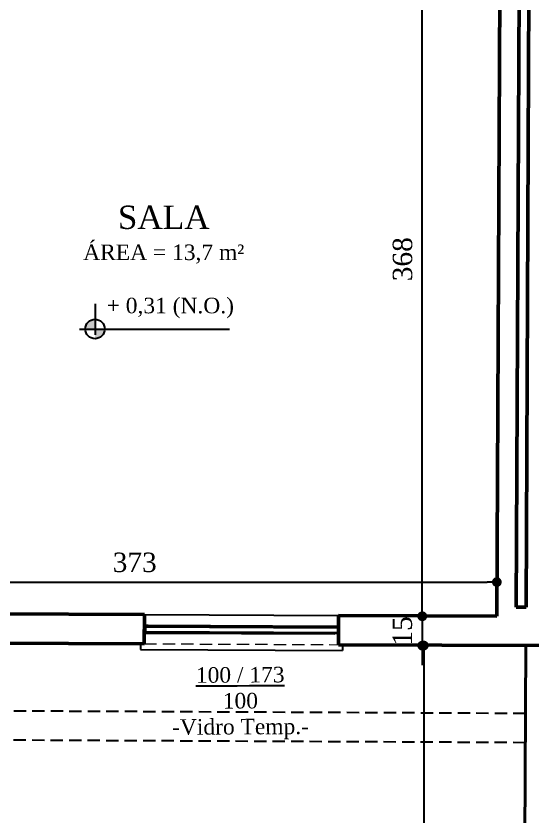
# Model space of a CAD drawing. Header units: millimetres. Extents: x 103208 to 171806, y -164 to 10038.
# Drawn here: x 113838.3 to 114104.5, y 5893.7 to 6305.9 of the extents above; entities that cross this region are included whole.
import ezdxf

# ---------------------------------------------------------------- set-up
doc = ezdxf.new("R2010")
doc.units = ezdxf.units.MM
doc.linetypes.add('HIDDEN', pattern=[9.525, 6.35, -3.175])
for name, color, linetype in [('ACESSORIOS', 2, 'Continuous'), ('COZINHA', 2, 'Continuous'), ('Hachuria - Moveis', 1, 'Continuous'), ('Piso', 55, 'Continuous'), ('PN010', 1, 'Continuous'), ('Portas-Cotas', 2, 'Continuous'), ('Projeção Janela - Viga', 1, 'HIDDEN'), ('Texto', 2, 'Continuous')]:
    doc.layers.add(name, color=color, linetype=linetype)
for name, color, linetype, lineweight in [('Hachura', 1, 'Continuous', 9), ('MEDIDAS', 7, 'Continuous', 0), ('Moveis', 1, 'Continuous', 9), ('Parede Baixa', 5, 'Continuous', 50), ('Parede Corte', 4, 'Continuous', 40), ('Portas - Janelas', 2, 'Continuous', 20), ('Projeção Janela', 15, 'HIDDEN', 9)]:
    doc.layers.add(name, color=color, linetype=linetype, lineweight=lineweight)
doc.styles.add('Valéria', font='romantic.ttf', dxfattribs={"height": 10})
doc.dimstyles.new('Cota - 50', dxfattribs={"dimtxt": 10, "dimasz": 5, "dimexe": 10, "dimexo": 20, "dimgap": 5, "dimtad": 1, "dimtxsty": 'Valéria', "dimblk": 'DOT', "dimcen": 0, "dimclrd": 12, "dimclre": 12, "dimclrt": 2, "dimazin": 2, "dimtfac": 1, "dimtix": 1, "dimtmove": 0, "dimatfit": 3, "dimldrblk": 'DOT', "dimfxl": 1, "dimarcsym": 0})

# ---------------------------------------------------------------- blocks, each defined once
blk = doc.blocks.new('_Dot')
at = {"color": 0, "linetype": 'ByBlock', "lineweight": -2}
blk.add_line((-0.5, 0), (-1, 0), dxfattribs=at)
at = {"color": 0, "linetype": 'ByBlock', "const_width": 0.5}
blk.add_lwpolyline([(-0.25, 0, 1), (0.25, 0, 1)], format="xyb", close=True, dxfattribs=at)
blk = doc.blocks.new('*D650')
at = {"layer": 'Defpoints', "color": 0, "transparency": 16777216}
for p in [(115535.94, 6718.85, 9825), (115634.72, 6581.57), (113095.95, 4963.15, 9825)]:
    blk.add_point(p, dxfattribs=at)
at = {"layer": 'MEDIDAS', "color": 12, "lineweight": -2, "transparency": 16777216}
for p, q in [((115547.62, 6702.61), (115640.56, 6573.45)), ((113198.78, 4828.79), (115630.66, 6578.65)), ((113107.63, 4946.91), (113200.57, 4817.75))]:
    blk.add_line(p, q, dxfattribs=at)
at = {"layer": 'MEDIDAS', "color": 12, "lineweight": -2, "transparency": 16777216, "xscale": 5, "yscale": 5, "zscale": 5}
for p, rotation in [((115634.72, 6581.57), 35.73698977606095), ((113194.73, 4825.87), 215.736989776061)]:
    blk.add_blockref('_Dot', p, dxfattribs=dict(at, rotation=rotation))
at = {"layer": 'MEDIDAS', "color": 2, "transparency": 16777216, "insert": (114408.79, 5711.96), "char_height": 10, "attachment_point": 5, "rotation": 35.737, "style": 'Valéria'}
blk.add_mtext('3006', dxfattribs=at)
blk = doc.blocks.new('*D657')
at = {"color": 12, "lineweight": -2, "transparency": 16777216}
for p, q in [((114080.81, 5981.92), (114038.29, 5981.92)), ((114048.29, 5976.92), (114048.29, 5702.54)), ((114079.46, 5697.54), (114038.29, 5697.54))]:
    blk.add_line(p, q, dxfattribs=at)
at = {"layer": 'Defpoints', "color": 0, "transparency": 16777216}
for p in [(114100.81, 5981.92, 9825), (114048.29, 5697.54), (114099.46, 5697.54, 9825)]:
    blk.add_point(p, dxfattribs=at)
at = {"color": 12, "lineweight": -2, "transparency": 16777216, "xscale": 5, "yscale": 5, "zscale": 5}
for p, rotation in [((114048.29, 5981.92), 90), ((114048.29, 5697.54), 270)]:
    blk.add_blockref('_Dot', p, dxfattribs=dict(at, rotation=rotation))
at = {"color": 2, "transparency": 16777216, "insert": (114038.18, 5839.73), "char_height": 10, "attachment_point": 5, "rotation": 90, "style": 'Valéria'}
blk.add_mtext('300', dxfattribs=at)
blk = doc.blocks.new('*D702')
at = {"color": 12, "lineweight": -2, "transparency": 16777216}
for p, q in [((114047.44, 6002), (114047.44, 6007)), ((114065.89, 5997), (114037.44, 5997)), ((114047.44, 5997), (114047.44, 5981.88)), ((114090.81, 5981.88), (114037.44, 5981.88)), ((114047.44, 5976.88), (114047.44, 5971.88))]:
    blk.add_line(p, q, dxfattribs=at)
at = {"layer": 'Defpoints', "color": 0, "transparency": 16777216}
for p in [(114085.89, 5997, 9825), (114047.44, 5981.88), (114110.81, 5981.88, 9825)]:
    blk.add_point(p, dxfattribs=at)
at = {"color": 12, "lineweight": -2, "transparency": 16777216, "xscale": 5, "yscale": 5, "zscale": 5}
for p, rotation in [((114047.44, 5997), 270), ((114047.44, 5981.88), 90)]:
    blk.add_blockref('_Dot', p, dxfattribs=dict(at, rotation=rotation))
at = {"color": 2, "transparency": 16777216, "insert": (114037.25, 5989.44), "char_height": 10, "attachment_point": 5, "rotation": 90, "style": 'Valéria'}
blk.add_mtext('15', dxfattribs=at)
blk = doc.blocks.new('*D764')
at = {"color": 12, "lineweight": -2, "transparency": 16777216}
for p, q in [((114067.64, 6364.43), (114037.51, 6364.43)), ((114047.51, 6002), (114047.51, 6359.43)), ((114065.89, 5997), (114037.51, 5997))]:
    blk.add_line(p, q, dxfattribs=at)
at = {"layer": 'Defpoints', "color": 0, "transparency": 16777216}
for p in [(114047.51, 6364.43), (114087.64, 6364.43, 9825), (114085.89, 5997, 9825)]:
    blk.add_point(p, dxfattribs=at)
at = {"color": 12, "lineweight": -2, "transparency": 16777216, "xscale": 5, "yscale": 5, "zscale": 5}
for p, rotation in [((114047.51, 6364.43), 90), ((114047.51, 5997), 270)]:
    blk.add_blockref('_Dot', p, dxfattribs=dict(at, rotation=rotation))
at = {"color": 2, "transparency": 16777216, "insert": (114037.36, 6180.71), "char_height": 10, "attachment_point": 5, "rotation": 90, "style": 'Valéria'}
blk.add_mtext('368', dxfattribs=at)
blk = doc.blocks.new('*D766')
at = {"color": 12, "lineweight": -2, "transparency": 16777216}
for p, q in [((113712.96, 6018.8), (113712.96, 6024.59)), ((114085.89, 6017.03), (114085.89, 6024.59)), ((113717.96, 6014.59), (114080.89, 6014.59))]:
    blk.add_line(p, q, dxfattribs=at)
at = {"layer": 'Defpoints', "color": 0, "transparency": 16777216}
for p in [(114085.89, 6014.59), (113712.96, 5998.8, 9825), (114085.89, 5997.03, 9825)]:
    blk.add_point(p, dxfattribs=at)
at = {"color": 12, "lineweight": -2, "transparency": 16777216, "xscale": 5, "yscale": 5, "zscale": 5, "rotation": 180}
blk.add_blockref('_Dot', (113712.96, 6014.59), dxfattribs=at)
at = {"color": 12, "lineweight": -2, "transparency": 16777216, "xscale": 5, "yscale": 5, "zscale": 5}
blk.add_blockref('_Dot', (114085.89, 6014.59), dxfattribs=at)
at = {"color": 2, "transparency": 16777216, "insert": (113899.42, 6024.69), "char_height": 10, "attachment_point": 5, "style": 'Valéria'}
blk.add_mtext('373', dxfattribs=at)

msp = doc.modelspace()

# ---------------------------------------------------------------- hatches: boundary and pattern name
at = {"layer": 'Portas - Janelas'}
h = msp.add_hatch(color=256, dxfattribs=at)
edge = h.paths.add_edge_path()
edge.add_arc((113878.9962, 6144.79387), 5, 90, 180)
edge.add_line((113873.9962, 6144.79387), (113878.9962, 6144.79387))
edge.add_line((113878.9962, 6144.79387), (113878.9962, 6149.79387))
edge = h.paths.add_edge_path()
edge.add_arc((113878.9962, 6144.79387), 5, 270, 360)
edge.add_line((113883.9962, 6144.79387), (113878.9962, 6144.79387))
edge.add_line((113878.9962, 6144.79387), (113878.9962, 6139.79387))

# ---------------------------------------------------------------- linework, layer by layer
at = {"layer": 'ACESSORIOS'}
for p, q in [((113904.42437, 5997.86104, 9825), (114004.42324, 5997.3844, 9825)), ((114006.35172, 5982.37503, 9825), (114006.34777, 5979.39196, 9825)), ((113902.38792, 5979.81915, 9825), (114006.34777, 5979.39196, 9825))]:
    msp.add_line(p, q, dxfattribs=at)
at = {"layer": 'COZINHA'}
msp.add_line((113902.39196, 5982.87056, 9825), (113902.38792, 5979.81915, 9825), dxfattribs=at)
at = {"layer": 'Hachura'}
for p, q in [((113904.90272, 5991.36886, 9825), (114003.92483, 5990.8699, 9825)), ((113904.90291, 5989.36888, 9825), (114003.92559, 5988.86991, 9825)), ((114004.39702, 5991.88446, 9825), (114002.42473, 5991.88428, 9825)), ((114003.92478, 5991.38442, 9825), (114002.42478, 5991.38428, 9825)), ((114003.92478, 5991.38442, 9825), (114003.92506, 5988.38442, 9825)), ((114003.92506, 5988.38442, 9825), (114002.42506, 5988.38428, 9825)), ((114004.37795, 5987.88446, 9825), (114002.4251, 5987.88428, 9825))]:
    msp.add_line(p, q, dxfattribs=at)
at = {"layer": 'Hachuria - Moveis'}
for p, q in [((113904.39816, 5992.36113, 9825), (113906.40263, 5992.36131, 9825)), ((113904.90268, 5991.86117, 9825), (113906.40268, 5991.86131, 9825)), ((113904.90268, 5991.86117, 9825), (113904.90295, 5988.86117, 9825)), ((113904.90295, 5988.86117, 9825), (113906.40295, 5988.86131, 9825)), ((113904.37909, 5988.36112, 9825), (113906.403, 5988.36131, 9825))]:
    msp.add_line(p, q, dxfattribs=at)
msp.add_circle((113878.9962, 6144.79387), 5, dxfattribs=at)
at = {"layer": 'Moveis'}
for p, q in [((113906.40268, 5991.86131, 9825), (113906.40263, 5992.36131, 9825)), ((113906.403, 5988.36131, 9825), (113906.40295, 5988.86131, 9825)), ((114002.42478, 5991.38428, 9825), (114002.42473, 5991.88428, 9825)), ((114002.4251, 5987.88428, 9825), (114002.42506, 5988.38428, 9825))]:
    msp.add_line(p, q, dxfattribs=at)
at = {"layer": 'Parede Baixa'}
for p, q in [((114095.90886, 6001.66239, 9825), (114102.80089, 7447.59277, 9825)), ((114100.9088, 6001.63856, 9825), (114107.80083, 7447.56894, 9825)), ((114085.8865, 5996.9961, 9825), (114088.79507, 6607.20627, 9825)), ((114095.90886, 6001.66239, 9825), (114100.9088, 6001.63856, 9825)), ((113904.42437, 5997.86104, 9825), (113822.82246, 5998.25, 9825)), ((113904.42437, 5997.86104, 9825), (113904.35287, 5982.86121, 9825)), ((114004.42324, 5997.3844, 9825), (114004.35174, 5982.38457, 9825)), ((114085.8865, 5996.9961, 9825), (114004.42324, 5997.3844, 9825)), ((113904.35287, 5982.86121, 9825), (113822.75096, 5983.25017, 9825)), ((114110.81472, 5981.87711, 9825), (114004.35174, 5982.38457, 9825))]:
    msp.add_line(p, q, dxfattribs=at)
at = {"layer": 'Parede Corte'}
msp.add_line((114099.45934, 5697.54419, 9825), (114100.81484, 5981.92478, 9825), dxfattribs=at)
at = {"layer": 'Piso'}
for p, q in [((113906.40263, 5992.36131, 9825), (114002.42473, 5991.88428, 9825)), ((113906.40268, 5991.86131, 9825), (114002.42478, 5991.38428, 9825)), ((113906.40295, 5988.86131, 9825), (114002.42506, 5988.38428, 9825)), ((113906.403, 5988.36131, 9825), (114002.4251, 5987.88428, 9825))]:
    msp.add_line(p, q, dxfattribs=at)
at = {"layer": 'PN010'}
for p, q in [((113879.02003, 6157.79381), (113879.02003, 6141.79381)), ((113870.9962, 6144.79387), (113948.22595, 6144.79387))]:
    msp.add_line(p, q, dxfattribs=at)
at = {"layer": 'Projeção Janela'}
msp.add_line((113904.35287, 5982.86121, 9825), (114004.35174, 5982.38457, 9825), dxfattribs=at)
at = {"layer": 'Projeção Janela - Viga'}
for p, q in [((114100.64816, 5946.95608, 9825), (113537.72616, 5949.63925, 9825)), ((114100.57666, 5931.95625, 9825), (113537.65467, 5934.63942, 9825))]:
    msp.add_line(p, q, dxfattribs=at)

# ---------------------------------------------------------------- texts
at = {"layer": 'Portas-Cotas', "insert": (113914.37986, 6208.29832), "char_height": 12, "attachment_point": 2, "style": 'Valéria'}
msp.add_mtext('SALA\\P{\\H0.6667x;ÁREA = 13,7 m²}', dxfattribs=at)
at = {"layer": 'Portas-Cotas', "insert": (113878.72976, 5970.43774, 9825), "char_height": 8, "attachment_point": 1, "rotation": 0.3356344, "style": 'Valéria'}
msp.add_mtext_dynamic_manual_height_columns('\\pxqc;{\\L100 / 173\\P}100\\P-Vidro Temp.-', width=150, gutter_width=50, heights=[0], dxfattribs=at)
at = {"layer": 'Texto', "insert": (113884.98351, 6160.90032), "char_height": 8, "attachment_point": 1, "style": 'Valéria'}
msp.add_mtext('+ 0,31 (N.O.)', dxfattribs=at)

# ---------------------------------------------------------------- dimensions: what is measured, and where the dimension line sits
for base, p1, p2, text, picture, middle in [((114047.50628, 6364.43357), (114085.8865, 5996.9961, 9825), (114087.6379, 6364.43357, 9825), '368', '*D764', (114037.35836, 6180.71484)), ((114048.28843, 5697.54419), (114100.81484, 5981.92478, 9825), (114099.45934, 5697.54419, 9825), '300', '*D657', (114038.17748, 5839.73448))]:
    dim = msp.add_linear_dim(base=base, p1=p1, p2=p2, angle=90, text=text, dimstyle='Cota - 50')
    dim.commit()
    dim.dimension.update_dxf_attribs({"geometry": picture, "text_midpoint": middle})
dim = msp.add_linear_dim(base=(114085.88665, 6014.59037), p1=(113712.9625, 5998.80456, 9825), p2=(114085.88665, 5997.02701, 9825), text='373', dimstyle='Cota - 50')
dim.commit()
dim.dimension.update_dxf_attribs({"geometry": '*D766', "text_midpoint": (113899.42458, 6024.69392)})
dim = msp.add_linear_dim(base=(114047.44356, 5981.87711), p1=(114085.8865, 5996.9961, 9825), p2=(114110.81472, 5981.87711, 9825), angle=90, text='15', dimstyle='Cota - 50', override={"dimtmove": 1})
dim.commit()
dim.dimension.update_dxf_attribs({"geometry": '*D702', "text_midpoint": (114037.25125, 5989.43661)})
at = {"layer": 'MEDIDAS'}
dim = msp.add_aligned_dim(p1=(113095.94746, 4963.1452, 9825), p2=(115535.93758, 6718.84569, 9825), distance=-169.12081, dimstyle='Cota - 50', dxfattribs=at)
dim.commit()
dim.dimension.update_dxf_attribs({"geometry": '*D650', "text_midpoint": (114408.79308, 5711.9561)})

doc.saveas('drawing.dxf')
